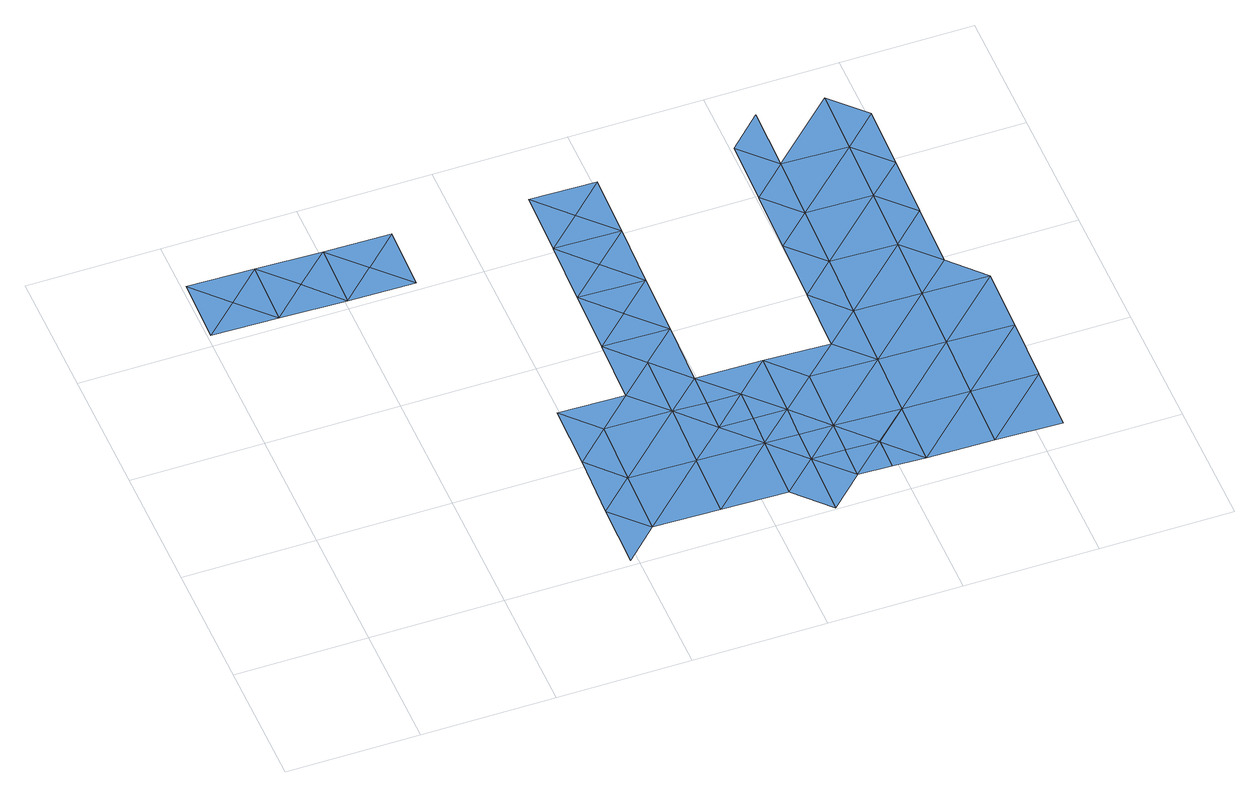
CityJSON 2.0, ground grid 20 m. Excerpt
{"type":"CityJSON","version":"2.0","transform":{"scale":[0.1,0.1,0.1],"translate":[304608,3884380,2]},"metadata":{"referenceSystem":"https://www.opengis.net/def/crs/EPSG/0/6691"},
"CityObjects":{
"waterbody1":{"type":"WaterBody","attributes":{"name":"静岡県第4次地震被害想定（元禄型関東地震）","種類":"3","津波浸水想定.浸水ランクフィールド":"Tsunami_rank.xml","津波浸水想定.浸水ランク":"1","class":"1140"},"geometry":[{"type":"MultiSurface","lod":"1","boundaries":[[[0,1,2]],[[3,2,1]],[[1,4,3]],[[4,5,6]],[[4,6,3]],[[6,5,7]],[[0,4,1]],[[7,3,6]]]}]},
"waterbody2":{"type":"WaterBody","attributes":{"name":"静岡県第4次地震被害想定（元禄型関東地震）","種類":"3","津波浸水想定.浸水ランクフィールド":"Tsunami_rank.xml","津波浸水想定.浸水ランク":"2","class":"1140"},"geometry":[{"type":"MultiSurface","lod":"1","boundaries":[[[8,9,2]],[[9,10,0]],[[8,10,9]],[[0,2,9]]]}]},
"waterbody3":{"type":"WaterBody","attributes":{"name":"静岡県第4次地震被害想定（元禄型関東地震）","種類":"3","津波浸水想定.浸水ランクフィールド":"Tsunami_rank.xml","津波浸水想定.浸水ランク":"2","class":"1140"},"geometry":[{"type":"MultiSurface","lod":"1","boundaries":[[[11,12,13]],[[14,15,16]],[[17,18,19]],[[20,21,22]],[[19,18,23]],[[24,25,26]],[[24,19,25]],[[21,13,22]],[[21,11,13]],[[11,21,14]],[[21,27,14]],[[21,20,27]],[[28,15,14]],[[27,29,14]],[[17,30,18]],[[23,25,19]],[[27,31,29]],[[27,32,31]],[[33,29,31]],[[15,34,16]],[[34,35,16]],[[11,36,12]],[[37,38,31]],[[31,25,37]],[[26,25,31]],[[32,26,31]],[[20,32,27]],[[20,22,39]],[[11,14,36]],[[14,29,28]],[[35,36,16]],[[36,14,16]],[[31,38,33]]]}]},
"waterbody4":{"type":"WaterBody","attributes":{"name":"静岡県第4次地震被害想定（元禄型関東地震）","種類":"3","津波浸水想定.浸水ランクフィールド":"Tsunami_rank.xml","津波浸水想定.浸水ランク":"1","class":"1140"},"geometry":[{"type":"MultiSurface","lod":"1","boundaries":[[[29,40,28]],[[15,28,40]],[[29,33,40]],[[40,41,15]],[[33,38,40]],[[38,41,40]],[[37,42,38]],[[37,25,42]],[[25,23,42]],[[38,43,41]],[[23,18,42]],[[38,42,43]],[[43,44,41]],[[17,45,30]],[[46,42,18]],[[18,30,46]],[[43,42,47]],[[30,45,46]],[[43,47,44]],[[42,46,47]],[[44,48,49]],[[44,47,48]],[[46,45,50]],[[48,51,49]],[[45,52,50]],[[49,51,53]],[[47,46,54]],[[46,50,54]],[[53,55,56]],[[53,51,55]],[[48,47,57]],[[47,54,57]],[[56,58,59]],[[56,55,58]],[[51,48,60]],[[50,52,61]],[[58,62,59]],[[48,57,60]],[[52,63,61]],[[55,51,64]],[[54,50,65]],[[64,51,60]],[[50,61,65]],[[57,66,60]],[[58,55,67]],[[57,54,68]],[[67,55,64]],[[54,65,68]],[[69,60,66]],[[66,57,68]],[[64,60,69]],[[70,58,67]],[[71,67,64]],[[69,71,64]],[[72,70,67]],[[72,67,71]]]}]},
"waterbody5":{"type":"WaterBody","attributes":{"name":"静岡県第4次地震被害想定（元禄型関東地震）","種類":"3","津波浸水想定.浸水ランクフィールド":"Tsunami_rank.xml","津波浸水想定.浸水ランク":"1","class":"1140"},"geometry":[{"type":"MultiSurface","lod":"1","boundaries":[[[73,74,35]],[[34,75,73]],[[74,73,75]],[[73,35,34]]]}]},
"waterbody6":{"type":"WaterBody","attributes":{"name":"静岡県第4次地震被害想定（元禄型関東地震）","種類":"3","津波浸水想定.浸水ランクフィールド":"Tsunami_rank.xml","津波浸水想定.浸水ランク":"2","class":"1140"},"geometry":[{"type":"MultiSurface","lod":"1","boundaries":[[[76,77,78]],[[74,78,77]],[[75,78,74]],[[75,76,78]]]}]},
"waterbody7":{"type":"WaterBody","attributes":{"name":"静岡県第4次地震被害想定（元禄型関東地震）","種類":"3","津波浸水想定.浸水ランクフィールド":"Tsunami_rank.xml","津波浸水想定.浸水ランク":"1","class":"1140"},"geometry":[{"type":"MultiSurface","lod":"1","boundaries":[[[79,80,77]],[[76,79,77]],[[79,81,80]],[[81,79,76]]]}]}
},
"vertices":[
[206,713,2],[155,665,2],[204,613,2],[104,616,2],[106,716,2],[6,718,2],[55,667,2],[4,618,2],
[304,611,2],[255,662,2],[306,711,2],
[445,257,2],[396,308,2],[394,208,2],[545,255,2],[596,303,2],[547,354,2],[790,48,2],[791,98,2],[740,50,2],[440,57,2],[442,157,2],[391,108,2],[741,100,2],[689,1,2],[691,101,2],[640,52,2],[542,155,2],[595,253,2],[594,203,2],[791,98,1],[642,152,2],[540,55,2],[644,202,2],[599,403,2],[499,406,2],[496,306,2],[692,151,2],[694,201,2],[389,8,2],
[645,252,2],[696,301,2],[742,150,2],[745,250,2],[796,298,1],[840,47,1],[842,147,1],[845,247,1],[847,347,1],[799,398,1],[942,145,1],[850,447,1],[940,45,1],[801,498,1],[945,245,1],[852,547,0],[804,598,0],[947,344,1],[855,647,0],[806,698,0],[950,444,1],[1042,142,1],[857,747,0],[1040,42,1],[952,544,1],[1045,242,1],[999,393,1],[955,644,0],[1047,342,1],[1001,493,1],[957,744,0],[1004,593,0],[1006,693,0],
[550,454,2],[501,506,2],[601,503,2],
[604,603,2],[504,606,2],[552,554,2],
[555,654,2],[506,706,2],[606,703,2]
]}
